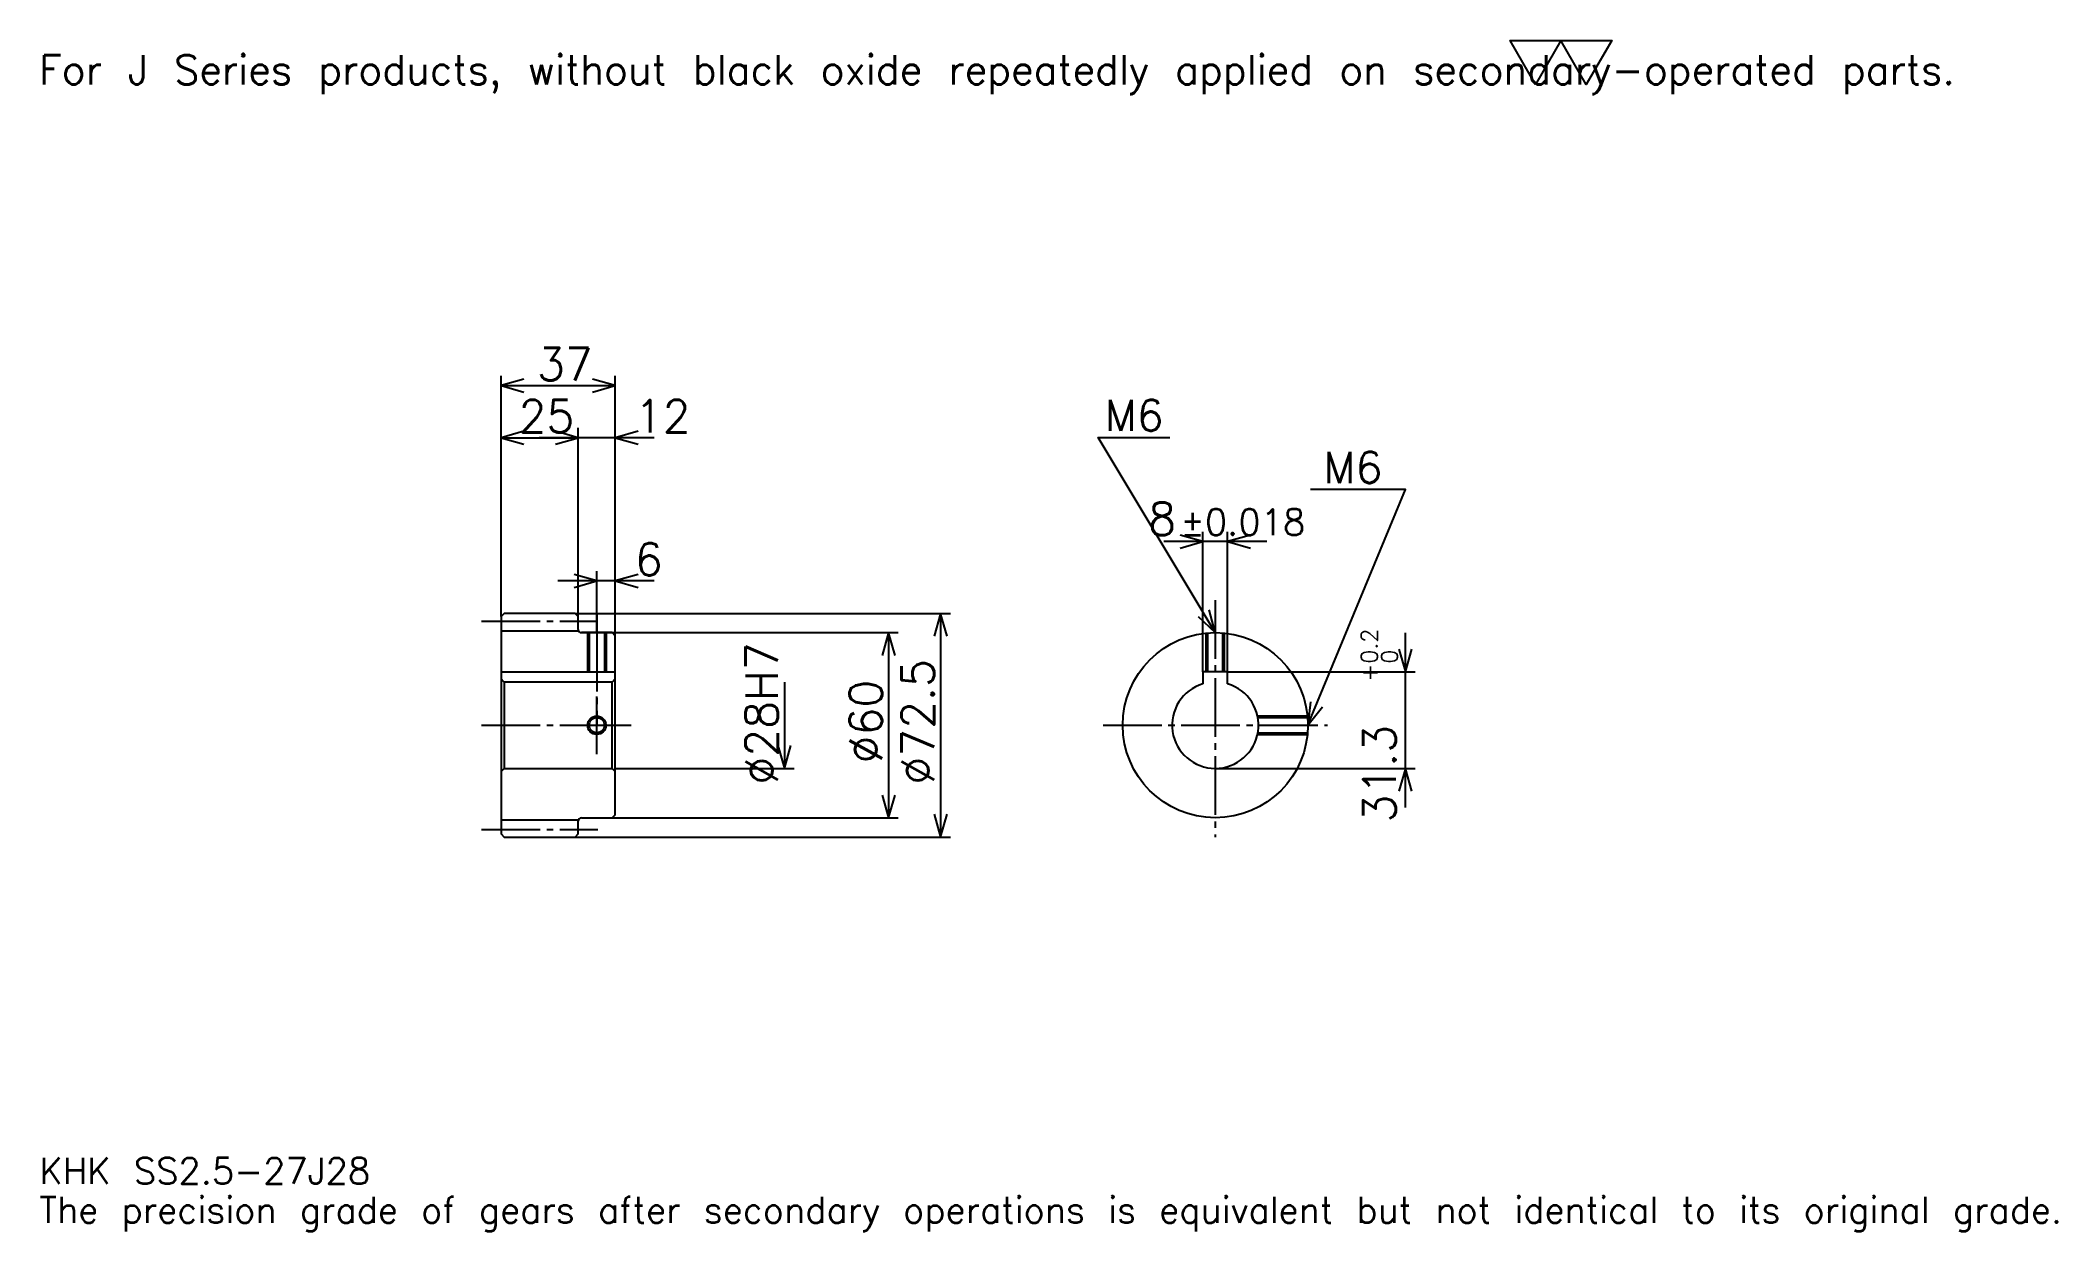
# Model space of a CAD drawing. Extents: x 21 to 675, y 8 to 394.
import ezdxf

# ---------------------------------------------------------------- set-up
doc = ezdxf.new("R2010")
doc.units = 0
doc.linetypes.add('DASHDOT', pattern=[25.304349, 18.978261, -2.108696, 2.108696, -2.108696])
doc.layers.get('0').update_dxf_attribs({"linetype": 'CONTINUOUS'})
doc.layers.add('DASHDOT', color=6, linetype='DASHDOT')
doc.styles.add('KANJI', font='TXT', dxfattribs={"bigfont": 'BIGFONT'})

msp = doc.modelspace()

# ---------------------------------------------------------------- linework, layer by layer
at = {"color": 5}
for p, q in [((170.804337, 208.108688), (170.804337, 285.07608)), ((170.804337, 281.913025), (207.804337, 281.913025)), ((207.804337, 208.108688), (207.804337, 285.07608)), ((195.804337, 208.108688), (195.804337, 268.206512)), ((170.804337, 265.043457), (195.804337, 265.043457)), ((220.456512, 265.043457), (183.152161, 265.043457)), ((418.934753, 231.380432), (385.630432, 231.380432)), ((398.282593, 189.158691), (398.282593, 234.543472)), ((406.282593, 189.158691), (406.282593, 234.543472)), ((220.456512, 218.652161), (189.152161, 218.652161)), ((201.804337, 208.108688), (201.804337, 221.815216)), ((170.804337, 207.108688), (170.804337, 208.108688)), ((194.804337, 208.108688), (207.804337, 208.108688)), ((195.804337, 207.108688), (195.804337, 208.108688)), ((201.804337, 201.858688), (201.804337, 208.108688)), ((201.804337, 201.858688), (201.804337, 208.108688)), ((207.804337, 208.108688), (316.402161, 208.108688)), ((207.804337, 200.858688), (207.804337, 208.108688)), ((313.239136, 208.108688), (313.239136, 135.608688)), ((196.804337, 201.858688), (207.804337, 201.858688)), ((207.804337, 201.858688), (299.532593, 201.858688)), ((296.369568, 201.858688), (296.369568, 141.858688)), ((463.913025, 145.206512), (463.913025, 201.810867)), ((262.630432, 185.858688), (262.630432, 157.858688)), ((406.282593, 189.158691), (467.076111, 189.158691)), ((207.804337, 157.858688), (265.793457, 157.858688)), ((402.282593, 157.858688), (467.076111, 157.858688)), ((196.804337, 141.858688), (207.804337, 141.858688)), ((207.804337, 141.858688), (299.532593, 141.858688)), ((194.804337, 135.608688), (207.804337, 135.608688)), ((207.804337, 135.608688), (316.402161, 135.608688))]:
    msp.add_line(p, q, dxfattribs=at)
at = {"color": 4}
for p, q in [((170.804337, 202.483688), (195.804337, 202.483688)), ((170.804337, 189.158691), (207.804337, 189.158691)), ((171.804337, 185.858688), (171.804337, 157.858688)), ((206.804337, 185.858688), (207.804337, 186.858688)), ((206.804337, 157.858688), (207.804337, 156.858688)), ((170.804337, 141.233688), (195.804337, 141.233688))]:
    msp.add_line(p, q, dxfattribs=at)
at = {"color": 7}
msp.add_lwpolyline([(506.086945, 379.565216), (497.863037, 393.820007), (530.758667, 393.820007), (522.53479, 379.565216), (514.310852, 393.820007), (506.086945, 379.565216)], dxfattribs=at)
at = {"color": 5}
for points in [[(178.184769, 284.021729), (170.804337, 281.913025), (178.184769, 279.804321)], [(200.423904, 279.804321), (207.804337, 281.913025), (200.423904, 284.021729)], [(178.184769, 267.152161), (170.804337, 265.043457), (178.184769, 262.934784)], [(188.423904, 262.934784), (195.804337, 265.043457), (188.423904, 267.152161)], [(188.423904, 262.934784), (195.804337, 265.043457), (188.423904, 267.152161)], [(215.184769, 267.152161), (207.804337, 265.043457), (215.184769, 262.934784)], [(402.282593, 201.858688), (364.32608, 265.119568), (387.521729, 265.119568)], [(432.282593, 171.858688), (463.913025, 248.25), (433.126099, 248.25)], [(390.902161, 229.271729), (398.282593, 231.380432), (390.902161, 233.48912)], [(413.663025, 233.48912), (406.282593, 231.380432), (413.663025, 229.271729)], [(194.423904, 216.543472), (201.804337, 218.652161), (194.423904, 220.760864)], [(215.184769, 220.760864), (207.804337, 218.652161), (215.184769, 216.543472)], [(396.677185, 207.102448), (402.282593, 201.858688), (400.293579, 209.272278)], [(315.347809, 200.728256), (313.239136, 208.108688), (311.130432, 200.728256)], [(298.478241, 194.478256), (296.369568, 201.858688), (294.260864, 194.478256)], [(461.804321, 196.539124), (463.913025, 189.158691), (466.021729, 196.539124)], [(433.157776, 179.484406), (432.282593, 171.858688), (437.054382, 177.870987)], [(260.521729, 165.23912), (262.630432, 157.858688), (264.739136, 165.23912)], [(466.021729, 150.478256), (463.913025, 157.858688), (461.804321, 150.478256)], [(294.260864, 149.23912), (296.369568, 141.858688), (298.478241, 149.23912)], [(311.130432, 142.98912), (313.239136, 135.608688), (315.347809, 142.98912)]]:
    msp.add_lwpolyline(points, dxfattribs=at)
at = {"color": 4}
for points in [[(195.804337, 202.858688), (195.804337, 207.108688), (194.804337, 208.108688), (171.804337, 208.108688), (170.804337, 207.108688), (170.804337, 156.858688)], [(196.804337, 141.858688), (206.804337, 141.858688), (207.804337, 142.858688), (207.804337, 200.858688), (206.804337, 201.858688), (196.804337, 201.858688)], [(198.804337, 201.858688), (198.804337, 189.158691)], [(199.34433, 201.858688), (199.34433, 189.158691)], [(204.264343, 201.858688), (204.264343, 189.158691)], [(204.804337, 201.858688), (204.804337, 189.158691)], [(399.282593, 189.158691), (399.282593, 201.708313)], [(399.822571, 189.158691), (399.822571, 201.75766)], [(404.742615, 189.158691), (404.742615, 201.75766)], [(405.282593, 189.158691), (405.282593, 201.708313)], [(170.804337, 156.858688), (171.804337, 157.858688), (206.804337, 157.858688), (206.804337, 185.858688), (171.804337, 185.858688), (170.804337, 186.858688)], [(406.282593, 185.275101), (406.282593, 189.158691), (398.282593, 189.158691), (398.282593, 185.275101)], [(415.957397, 174.858688), (432.132202, 174.858688)], [(416.064758, 174.318695), (432.18158, 174.318695)], [(415.957397, 168.858688), (432.132202, 168.858688)], [(416.064758, 169.398682), (432.18158, 169.398682)], [(170.804337, 156.858688), (170.804337, 136.608688), (171.804337, 135.608688), (194.804337, 135.608688), (195.804337, 136.608688), (195.804337, 140.858688)]]:
    msp.add_lwpolyline(points, dxfattribs=at)
for centre, radius in [((402.282593, 171.858688), 30), ((201.804337, 171.858688), 2.46)]:
    msp.add_circle(centre, radius, dxfattribs=at)
at = {"color": 7}
msp.add_circle((201.804337, 171.858688), 3, dxfattribs=at)
at = {"color": 4}
for centre, radius, start, end in [((196.804337, 202.858688), 1, 180, 270), ((402.282593, 171.858688), 14, 106.601549926, 73.398450074), ((196.804337, 140.858688), 1, 90, 180)]:
    msp.add_arc(centre, radius, start, end, dxfattribs=at)
at = {"layer": 'DASHDOT', "color": 7}
for p, q in [((402.282593, 212.402161), (402.282593, 135.532593)), ((164.478256, 205.608688), (202.130417, 205.608688)), ((201.804337, 201.858688), (201.804337, 171.858688)), ((164.478256, 171.858688), (214.130432, 171.858688)), ((365.956512, 171.858688), (438.608704, 171.858688)), ((164.478256, 138.108688), (202.130417, 138.108688))]:
    msp.add_line(p, q, dxfattribs=at)
for points in [[(201.804337, 208.184784), (201.804337, 182.832596)], [(201.804337, 162.532608), (201.804337, 181.184769)], [(192.478241, 171.858688), (211.130432, 171.858688)]]:
    msp.add_lwpolyline(points, dxfattribs=at)

# ---------------------------------------------------------------- texts
at = {"color": 7, "style": 'KANJI'}
for s, height, p in [('For J Series products, without black oxide repeatedly applied on secondary-operated parts.', 9.48913, (21.086956, 379.565216)), ('37', 10.543478, (182.45108, 283.599976)), ('25', 10.543478, (176.45108, 266.730438)), ('12', 10.543478, (214.130432, 266.730438)), ('M6', 10.12174, (366.434753, 267.228271)), ('M6', 10.12174, (437.343506, 250.358688)), ('8', 10.543478, (380.518768, 233.48912)), ('%%p0.018', 8.434783, (390.955505, 233.48912)), ('6', 10.543478, (214.130432, 220.339127)), ('KHK SS2.5-27J28', 8.434783, (21.086956, 23.195652)), ('The precision grade of gears after secondary operations is equivalent but not identical to its original grade.', 8.434783, (21.086956, 10.543478))]:
    msp.add_text(s, height=height, dxfattribs=at).set_placement(p)
for s, height, p in [('%%c28H7', 10.543478, (260.521729, 152.616837)), ('0.2', 5.271739, (454.845642, 191.85614)), ('%%c72.5', 10.543478, (311.130432, 152.616837)), ('+', 5.271739, (454.845642, 185.951797)), ('0', 5.271739, (461.382629, 191.85614)), ('%%c60', 10.543478, (294.260864, 159.470093)), ('31.3', 10.543478, (460.75, 140.31546))]:
    msp.add_text(s, height=height, rotation=90, dxfattribs=at).set_placement(p)

doc.saveas('drawing.dxf')
